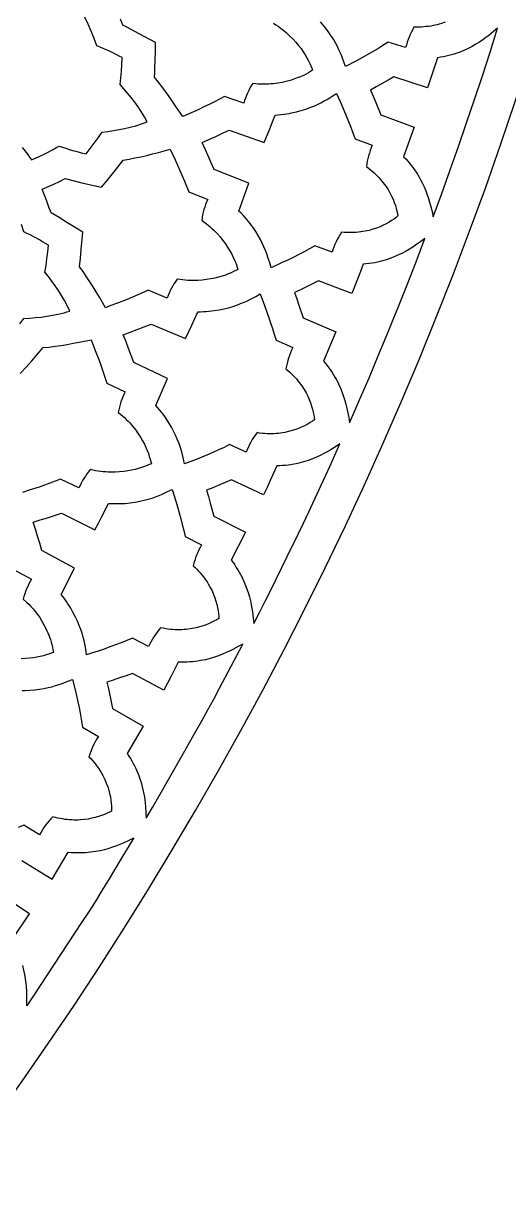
# Model space of a CAD drawing. Extents: x -550 to 550, y -550 to 550.
# Drawn here: x 397 to 459.6, y -293.1 to -142.3 of the extents above; entities that cross this region are included whole.
import ezdxf

# ---------------------------------------------------------------- set-up
doc = ezdxf.new("R2010")
doc.units = 0
doc.layers.add('LAYER_1', color=18, linetype='CONTINUOUS')
doc.layers.add('LAYER_10', color=4, linetype='CONTINUOUS')

msp = doc.modelspace()

# ---------------------------------------------------------------- linework, layer by layer
at = {"layer": 'LAYER_1'}
msp.add_lwpolyline([(0, 550, 0.414214), (-550, 0, 0.414214), (0, -550, 0.414214), (550, 0, 0.414214)], format="xyb", close=True, dxfattribs=at)
for points in [[(396.83, -158.28), (397.07, -158.58), (397.31, -158.89), (397.55, -159.21), (397.78, -159.55), (398.01, -159.9), (398.93, -159.49), (399.83, -159.05), (400.72, -158.59), (401.16, -158.36), (401.6, -158.11), (402.02, -158.26), (402.45, -158.4), (402.88, -158.54), (403.31, -158.67), (403.75, -158.79), (404.18, -158.9), (404.62, -159.01), (405.06, -159.1), (405.59, -158.42), (406.12, -157.73), (406.63, -157.03), (407.13, -156.32), (407.86, -156.23), (408.59, -156.12), (409.32, -155.99), (410.04, -155.85), (410.77, -155.67), (411.5, -155.48), (412.24, -155.25), (412.61, -155.13), (412.97, -154.99), (412.59, -154.32), (412.19, -153.66), (411.77, -153.03), (411.34, -152.43), (410.89, -151.84), (410.42, -151.26), (409.95, -150.71), (409.46, -150.16), (409.55, -149.29), (409.63, -148.43), (409.69, -147.56), (409.72, -146.69), (409.33, -146.48), (408.93, -146.27), (408.52, -146.07), (408.11, -145.87), (407.7, -145.68), (407.29, -145.5), (406.87, -145.33), (406.45, -145.16), (406.1, -144.22), (405.73, -143.29), (405.33, -142.36), (404.92, -141.45)], [(429.25, -142.25), (429.55, -142.44), (429.84, -142.64), (430.11, -142.83), (430.38, -143.03), (430.64, -143.24), (430.88, -143.44), (431.12, -143.65), (431.34, -143.86), (431.76, -144.28), (432.15, -144.7), (432.49, -145.12), (432.81, -145.53), (433.09, -145.94), (433.34, -146.34), (433.56, -146.72), (433.76, -147.09), (433.93, -147.44), (434.07, -147.76), (434.2, -148.06), (434.3, -148.33), (434.05, -148.48), (433.77, -148.64), (433.46, -148.81), (433.11, -148.98), (432.73, -149.16), (432.32, -149.32), (431.88, -149.48), (431.4, -149.63), (430.9, -149.77), (430.37, -149.89), (429.81, -149.99), (429.22, -150.06), (428.91, -150.09), (428.6, -150.11), (428.28, -150.12), (427.95, -150.12), (427.62, -150.12), (427.28, -150.11), (426.93, -150.08), (426.58, -150.05), (426.39, -150.34), (426.22, -150.64), (426.06, -150.95), (425.91, -151.26), (425.77, -151.58), (425.64, -151.91), (425.53, -152.24), (425.44, -152.57), (422.95, -151.71), (422.29, -152.06), (421.62, -152.4), (420.95, -152.74), (420.27, -153.06), (419.6, -153.37), (418.91, -153.68), (417.54, -154.28), (416.67, -152.98), (416.23, -152.34), (415.78, -151.7), (415.32, -151.07), (414.86, -150.44), (414.38, -149.83), (413.88, -149.22), (413.93, -148.67), (413.96, -148.11), (414, -146.99), (414.02, -145.87), (414.04, -144.75), (411.93, -143.6), (410.87, -143.04), (410.34, -142.76), (409.8, -142.5), (409.49, -141.74)], [(451.41, -142.12), (450.92, -142.29), (450.66, -142.36), (450.4, -142.44), (450.13, -142.5), (449.85, -142.56), (449.57, -142.61), (449.28, -142.65), (448.98, -142.69), (448.68, -142.72), (448.37, -142.74), (448.05, -142.75), (447.72, -142.75), (447.39, -142.74), (447.22, -143.05), (447.06, -143.37), (446.91, -143.7), (446.77, -144.04), (446.64, -144.37), (446.52, -144.71), (446.41, -145.06), (446.31, -145.4), (444.05, -144.7), (443.38, -145.12), (442.71, -145.54), (442.03, -145.94), (441.34, -146.34), (439.95, -147.11), (438.56, -147.85), (438.35, -147.24), (438.22, -146.89), (438.07, -146.51), (437.91, -146.11), (437.71, -145.68), (437.5, -145.24), (437.25, -144.78), (436.98, -144.31), (436.67, -143.82), (436.33, -143.33), (435.95, -142.83), (435.75, -142.58), (435.53, -142.32), (435.31, -142.07)], [(396.51, -181.06), (397.05, -180.39), (397.79, -180.34), (398.52, -180.27), (399.25, -180.19), (399.99, -180.09), (400.73, -179.96), (401.47, -179.81), (402.22, -179.63), (402.59, -179.53), (402.97, -179.42), (402.63, -178.72), (402.27, -178.04), (401.89, -177.39), (401.49, -176.76), (401.08, -176.14), (400.65, -175.54), (400.21, -174.96), (399.76, -174.38), (399.9, -173.52), (400.02, -172.66), (400.12, -171.79), (400.2, -170.93), (399.82, -170.69), (399.43, -170.46), (399.04, -170.23), (398.65, -170.01), (398.25, -169.8), (397.85, -169.59), (397.44, -169.39), (397.03, -169.2), (396.74, -168.24)], [(396.57, -187.47), (397.33, -186.66), (398.08, -185.83), (398.81, -185), (399.53, -184.14), (400.31, -184.06), (401.08, -183.96), (401.86, -183.85), (402.63, -183.72), (403.4, -183.58), (404.17, -183.43), (405.71, -183.12), (406.26, -184.51), (406.78, -185.91), (407.27, -187.32), (407.74, -188.74), (410.12, -189.87), (409.96, -190.18), (409.82, -190.5), (409.69, -190.82), (409.57, -191.15), (409.46, -191.48), (409.37, -191.82), (409.29, -192.16), (409.22, -192.5), (409.5, -192.72), (409.76, -192.95), (410.01, -193.18), (410.25, -193.41), (410.48, -193.64), (410.7, -193.87), (410.91, -194.1), (411.1, -194.34), (411.47, -194.8), (411.8, -195.27), (412.09, -195.72), (412.36, -196.17), (412.59, -196.61), (412.79, -197.04), (412.96, -197.44), (413.11, -197.83), (413.23, -198.2), (413.34, -198.54), (413.42, -198.85), (413.49, -199.13), (413.23, -199.25), (412.93, -199.37), (412.59, -199.5), (412.23, -199.63), (411.83, -199.76), (411.4, -199.87), (410.94, -199.98), (410.45, -200.07), (409.94, -200.14), (409.39, -200.2), (408.82, -200.23), (408.22, -200.23), (407.92, -200.22), (407.6, -200.2), (407.28, -200.18), (406.96, -200.14), (406.63, -200.1), (406.29, -200.04), (405.95, -199.98), (405.6, -199.9), (405.38, -200.17), (405.17, -200.44), (404.97, -200.73), (404.78, -201.02), (404.6, -201.32), (404.44, -201.63), (404.29, -201.94), (404.15, -202.26), (401.78, -201.11), (401.09, -201.38), (400.39, -201.64), (399.69, -201.89), (398.99, -202.14), (398.29, -202.38), (397.58, -202.61), (396.87, -202.83)], [(395.71, -212.78), (398.02, -214.06), (397.85, -214.35), (397.68, -214.66), (397.53, -214.97), (397.39, -215.29), (397.26, -215.62), (397.15, -215.95), (397.05, -216.28), (396.96, -216.62), (397.41, -217.04), (397.67, -217.29), (397.94, -217.57), (398.22, -217.89), (398.5, -218.23), (398.79, -218.6), (399.08, -219.01), (399.36, -219.45), (399.63, -219.92), (399.89, -220.43), (400.02, -220.7), (400.13, -220.97), (400.25, -221.26), (400.35, -221.55), (400.46, -221.85), (400.55, -222.17), (400.64, -222.49), (400.72, -222.82), (400.79, -223.16), (400.85, -223.51), (400.58, -223.61), (400.27, -223.72), (399.93, -223.83), (399.56, -223.93), (399.15, -224.03), (398.72, -224.12), (398.25, -224.2), (397.76, -224.26), (397.24, -224.3), (396.69, -224.33)], [(396.83, -228.41), (397.17, -228.41), (397.82, -228.38), (398.45, -228.33), (399.05, -228.26), (399.62, -228.16), (400.16, -228.05), (400.66, -227.93), (401.14, -227.79), (401.59, -227.65), (402, -227.51), (402.73, -227.23), (403.33, -226.98), (403.7, -228.51), (403.88, -229.28), (404.04, -230.05), (404.2, -230.82), (404.35, -231.6), (404.49, -232.37), (404.61, -233.15), (406.65, -234.36), (406.46, -234.66), (406.28, -234.98), (406.11, -235.3), (405.95, -235.62), (405.81, -235.95), (405.67, -236.29), (405.55, -236.63), (405.44, -236.97), (405.67, -237.21), (405.89, -237.45), (406.09, -237.7), (406.29, -237.94), (406.47, -238.19), (406.65, -238.43), (406.81, -238.68), (406.96, -238.92), (407.11, -239.17), (407.24, -239.41), (407.48, -239.9), (407.68, -240.37), (407.86, -240.84), (408, -241.3), (408.11, -241.74), (408.2, -242.17), (408.27, -242.58), (408.31, -242.96), (408.34, -243.33), (408.35, -243.67), (408.35, -243.98), (408.07, -244.12), (407.77, -244.27), (407.43, -244.42), (407.07, -244.56), (406.68, -244.69), (406.26, -244.82), (405.81, -244.92), (405.34, -245.02), (404.85, -245.09), (404.33, -245.13), (404.06, -245.15), (403.79, -245.15), (403.51, -245.15), (403.22, -245.14), (402.93, -245.12), (402.64, -245.09), (402.34, -245.06), (402.04, -245.01), (401.73, -244.96), (401.42, -244.89), (401.1, -244.81), (400.77, -244.72), (400.53, -244.99), (400.29, -245.26), (400.06, -245.54), (399.84, -245.82), (399.63, -246.12), (399.44, -246.42), (399.25, -246.73), (399.07, -247.04), (397.04, -245.82), (396.3, -246.09)], [(396.77, -250.39), (400.67, -252.78), (402.77, -249.28), (403.15, -249.32), (403.53, -249.34), (403.91, -249.35), (404.27, -249.35), (404.63, -249.34), (404.97, -249.33), (405.32, -249.3), (405.65, -249.27), (405.97, -249.23), (406.29, -249.18), (406.9, -249.06), (407.48, -248.93), (408.03, -248.78), (408.54, -248.61), (409.03, -248.44), (409.48, -248.26), (409.9, -248.08), (410.64, -247.75), (411.24, -247.46), (409.57, -250.21), (407.91, -252.96), (407.07, -254.33), (406.22, -255.69), (405.36, -257.05), (404.49, -258.4), (397.43, -269.14), (397.43, -268.47), (397.42, -267.65), (397.41, -267.2), (397.38, -266.71), (397.33, -266.2), (397.26, -265.66), (397.16, -265.1), (397.04, -264.52), (396.89, -263.91)], [(395.49, -260.67), (397.76, -257.28), (393.95, -254.75)]]:
    msp.add_lwpolyline(points, dxfattribs=at)
for points in [[(449.87, -167.23), (450.43, -165.73), (450.99, -164.22), (452.07, -161.19), (453.13, -158.16), (454.18, -155.12), (455.21, -152.08), (456.23, -149.03), (457.22, -145.97), (457.7, -144.44), (458.18, -142.9), (457.66, -143.33), (457.03, -143.84), (456.67, -144.11), (456.27, -144.39), (455.85, -144.68), (455.39, -144.96), (454.9, -145.24), (454.37, -145.51), (453.81, -145.77), (453.51, -145.89), (453.21, -146.01), (452.9, -146.12), (452.57, -146.23), (452.24, -146.33), (451.9, -146.42), (451.55, -146.5), (451.19, -146.58), (450.81, -146.65), (450.43, -146.7), (449.15, -150.57), (444.79, -149.17), (444.04, -149.61), (443.28, -150.04), (442.52, -150.47), (441.76, -150.88), (442.11, -151.68), (442.45, -152.48), (443.11, -154.08), (447.41, -155.65), (446.05, -159.49), (446.32, -159.77), (446.58, -160.05), (446.82, -160.33), (447.04, -160.61), (447.26, -160.89), (447.46, -161.18), (447.65, -161.46), (447.83, -161.74), (448, -162.02), (448.16, -162.29), (448.45, -162.84), (448.7, -163.38), (448.92, -163.9), (449.11, -164.4), (449.27, -164.89), (449.41, -165.35), (449.53, -165.79), (449.72, -166.58)], [(420.04, -157.64), (420.92, -157.26), (421.8, -156.86), (422.67, -156.46), (423.53, -156.04), (428.07, -157.65), (428.78, -155.88), (429.13, -154.99), (429.48, -154.1), (429.85, -154.08), (430.22, -154.04), (430.58, -154), (430.92, -153.95), (431.26, -153.89), (431.6, -153.83), (432.24, -153.69), (432.84, -153.52), (433.41, -153.34), (433.95, -153.15), (434.46, -152.94), (434.93, -152.73), (435.38, -152.51), (435.79, -152.29), (436.17, -152.08), (436.83, -151.67), (437.37, -151.32), (438.02, -152.76), (438.33, -153.49), (438.64, -154.21), (438.94, -154.95), (439.23, -155.68), (439.51, -156.42), (439.78, -157.17), (442, -157.99), (441.87, -158.33), (441.75, -158.67), (441.63, -159.01), (441.53, -159.36), (441.44, -159.71), (441.36, -160.06), (441.3, -160.41), (441.24, -160.77), (441.51, -160.96), (441.77, -161.16), (442.01, -161.37), (442.25, -161.57), (442.47, -161.78), (442.68, -161.99), (442.89, -162.2), (443.08, -162.42), (443.26, -162.63), (443.43, -162.85), (443.75, -163.28), (444.04, -163.71), (444.29, -164.14), (444.5, -164.57), (444.69, -164.98), (444.85, -165.39), (444.99, -165.77), (445.1, -166.15), (445.19, -166.5), (445.27, -166.83), (445.32, -167.13), (445.08, -167.33), (444.81, -167.53), (444.5, -167.73), (444.17, -167.94), (443.81, -168.14), (443.43, -168.34), (443.01, -168.52), (442.57, -168.7), (442.09, -168.86), (441.59, -169), (441.34, -169.06), (441.07, -169.11), (440.8, -169.16), (440.52, -169.2), (440.23, -169.24), (439.94, -169.26), (439.64, -169.28), (439.33, -169.29), (439.02, -169.29), (438.7, -169.28), (438.37, -169.26), (438.04, -169.23), (437.85, -169.54), (437.67, -169.85), (437.49, -170.16), (437.33, -170.49), (437.18, -170.82), (437.05, -171.15), (436.92, -171.49), (436.81, -171.83), (434.59, -170.99), (433.91, -171.39), (433.21, -171.77), (432.51, -172.13), (431.81, -172.48), (431.09, -172.83), (430.38, -173.16), (428.94, -173.82), (428.77, -173.19), (428.66, -172.83), (428.53, -172.45), (428.39, -172.04), (428.22, -171.6), (428.03, -171.14), (427.81, -170.67), (427.56, -170.18), (427.28, -169.68), (426.97, -169.16), (426.62, -168.64), (426.43, -168.38), (426.23, -168.11), (426.02, -167.85), (425.8, -167.58), (425.57, -167.31), (425.33, -167.05), (425.07, -166.78), (424.8, -166.52), (426.08, -162.92), (421.6, -161.15), (421.23, -160.27), (420.84, -159.39), (420.45, -158.51)], [(399.4, -163.69), (400.9, -163.03), (401.64, -162.68), (402.38, -162.32), (403.54, -162.62), (404.71, -162.89), (407.05, -163.41), (407.77, -162.55), (408.47, -161.69), (409.17, -160.82), (409.51, -160.37), (409.84, -159.93), (410.61, -159.8), (411.38, -159.65), (412.14, -159.49), (412.9, -159.31), (413.66, -159.13), (414.42, -158.94), (415.93, -158.53), (416.57, -159.89), (417.18, -161.25), (417.76, -162.63), (418.31, -164.02), (420.76, -165.01), (420.62, -165.33), (420.49, -165.65), (420.38, -165.98), (420.27, -166.32), (420.18, -166.65), (420.11, -166.99), (420.04, -167.33), (419.99, -167.68), (420.27, -167.88), (420.55, -168.09), (420.81, -168.31), (421.07, -168.52), (421.31, -168.74), (421.54, -168.96), (421.76, -169.18), (421.98, -169.4), (422.37, -169.84), (422.73, -170.29), (423.05, -170.73), (423.34, -171.16), (423.59, -171.58), (423.82, -171.99), (424.02, -172.39), (424.19, -172.77), (424.34, -173.12), (424.46, -173.46), (424.57, -173.76), (424.65, -174.04), (424.4, -174.18), (424.11, -174.32), (423.78, -174.47), (423.42, -174.62), (423.04, -174.77), (422.61, -174.91), (422.16, -175.04), (421.68, -175.16), (421.17, -175.27), (420.63, -175.36), (420.06, -175.42), (419.47, -175.46), (419.16, -175.47), (418.85, -175.47), (418.53, -175.46), (418.2, -175.45), (417.87, -175.42), (417.53, -175.39), (417.19, -175.34), (416.84, -175.29), (416.63, -175.57), (416.44, -175.86), (416.26, -176.15), (416.09, -176.46), (415.93, -176.77), (415.78, -177.09), (415.65, -177.41), (415.54, -177.74), (413.1, -176.73), (412.42, -177.04), (411.74, -177.34), (411.06, -177.63), (410.37, -177.92), (409.67, -178.19), (408.98, -178.46), (408.28, -178.72), (407.58, -178.98), (406.79, -177.63), (406.38, -176.95), (405.97, -176.29), (405.55, -175.63), (405.11, -174.98), (404.67, -174.33), (404.21, -173.7), (404.33, -172.59), (404.44, -171.48), (404.64, -169.25), (402.6, -167.98), (401.58, -167.35), (401.06, -167.05), (400.54, -166.75), (400.28, -165.98), (399.99, -165.21)], [(439.07, -193.84), (439.73, -192.37), (440.37, -190.9), (441, -189.43), (441.63, -187.95), (442.87, -184.98), (444.09, -182.01), (444.71, -180.52), (445.31, -179.03), (446.5, -176.05), (447.66, -173.05), (448.81, -170.05), (448.26, -170.44), (447.6, -170.91), (447.22, -171.16), (446.81, -171.41), (446.37, -171.67), (445.9, -171.93), (445.39, -172.17), (444.85, -172.41), (444.27, -172.64), (443.97, -172.74), (443.66, -172.84), (443.34, -172.93), (443.01, -173.02), (442.67, -173.1), (442.32, -173.17), (441.97, -173.24), (441.6, -173.29), (441.23, -173.34), (440.84, -173.37), (440.48, -174.33), (440.11, -175.28), (439.35, -177.17), (435.08, -175.51), (434.31, -175.9), (433.52, -176.29), (432.74, -176.66), (431.95, -177.03), (432.25, -177.84), (432.54, -178.66), (433.1, -180.31), (437.3, -182.12), (435.7, -185.87), (435.95, -186.17), (436.19, -186.46), (436.41, -186.76), (436.62, -187.05), (436.82, -187.35), (437.01, -187.64), (437.18, -187.94), (437.35, -188.23), (437.5, -188.52), (437.65, -188.8), (437.9, -189.37), (438.13, -189.92), (438.31, -190.45), (438.48, -190.97), (438.61, -191.46), (438.72, -191.94), (438.82, -192.38), (438.96, -193.18)], [(409.86, -182.48), (410.77, -182.15), (411.67, -181.81), (412.57, -181.46), (413.46, -181.09), (417.89, -182.97), (418.7, -181.25), (419.09, -180.38), (419.48, -179.51), (419.85, -179.5), (420.22, -179.49), (420.58, -179.47), (420.93, -179.44), (421.28, -179.4), (421.61, -179.36), (422.26, -179.26), (422.87, -179.13), (423.46, -178.98), (424.01, -178.82), (424.53, -178.65), (425.01, -178.46), (425.47, -178.27), (425.89, -178.08), (426.29, -177.89), (426.97, -177.52), (427.54, -177.2), (428.09, -178.68), (428.36, -179.42), (428.63, -180.17), (428.88, -180.92), (429.12, -181.67), (429.36, -182.42), (429.58, -183.18), (431.74, -184.14), (431.59, -184.47), (431.46, -184.8), (431.33, -185.14), (431.21, -185.48), (431.11, -185.82), (431.01, -186.17), (430.93, -186.52), (430.85, -186.88), (431.11, -187.09), (431.35, -187.3), (431.59, -187.52), (431.81, -187.74), (432.02, -187.96), (432.22, -188.18), (432.41, -188.41), (432.59, -188.63), (432.76, -188.86), (432.92, -189.08), (433.21, -189.53), (433.46, -189.98), (433.69, -190.42), (433.88, -190.86), (434.04, -191.29), (434.18, -191.7), (434.29, -192.09), (434.38, -192.47), (434.45, -192.83), (434.5, -193.16), (434.53, -193.47), (434.28, -193.65), (434, -193.83), (433.68, -194.02), (433.34, -194.2), (432.97, -194.38), (432.57, -194.55), (432.14, -194.72), (431.68, -194.86), (431.2, -194.99), (430.7, -195.1), (430.43, -195.15), (430.16, -195.19), (429.89, -195.22), (429.6, -195.24), (429.32, -195.26), (429.02, -195.27), (428.72, -195.27), (428.41, -195.26), (428.1, -195.24), (427.78, -195.21), (427.46, -195.17), (427.13, -195.12), (426.92, -195.41), (426.72, -195.71), (426.52, -196.02), (426.34, -196.33), (426.17, -196.65), (426.02, -196.98), (425.87, -197.3), (425.73, -197.64), (423.57, -196.67), (422.87, -197.02), (422.16, -197.36), (421.44, -197.68), (420.72, -198), (419.99, -198.3), (419.26, -198.59), (417.79, -199.16), (417.65, -198.53), (417.56, -198.16), (417.46, -197.77), (417.34, -197.35), (417.2, -196.9), (417.03, -196.44), (416.84, -195.95), (416.62, -195.45), (416.37, -194.93), (416.08, -194.4), (415.76, -193.85), (415.4, -193.3), (415.21, -193.02), (415, -192.74), (414.79, -192.46), (414.56, -192.18), (414.32, -191.9), (414.07, -191.62), (415.57, -188.11), (411.21, -186.07), (410.89, -185.17), (410.56, -184.27), (410.22, -183.38)], [(426.71, -219.76), (427.45, -218.34), (428.18, -216.9), (428.9, -215.47), (429.61, -214.03), (431.01, -211.13), (432.42, -208.24), (433.12, -206.8), (433.81, -205.35), (435.17, -202.44), (436.51, -199.51), (437.83, -196.58), (437.27, -196.94), (436.58, -197.37), (436.18, -197.59), (435.76, -197.82), (435.3, -198.06), (434.81, -198.28), (434.29, -198.5), (433.73, -198.7), (433.14, -198.89), (432.83, -198.98), (432.52, -199.06), (432.19, -199.13), (431.86, -199.2), (431.51, -199.26), (431.16, -199.31), (430.8, -199.35), (430.43, -199.38), (430.06, -199.41), (429.67, -199.42), (428.84, -201.28), (428.42, -202.21), (427.98, -203.13), (423.82, -201.22), (423.02, -201.57), (422.22, -201.9), (421.41, -202.23), (420.59, -202.55), (420.85, -203.38), (421.08, -204.21), (421.54, -205.89), (425.63, -207.95), (423.8, -211.59), (424.03, -211.9), (424.25, -212.21), (424.45, -212.52), (424.65, -212.83), (424.83, -213.14), (425, -213.44), (425.16, -213.74), (425.3, -214.05), (425.44, -214.34), (425.57, -214.64), (425.79, -215.22), (425.98, -215.78), (426.14, -216.33), (426.28, -216.85), (426.38, -217.36), (426.47, -217.83), (426.54, -218.28), (426.64, -219.09)], [(398.23, -206.67), (399.15, -206.4), (400.07, -206.11), (400.99, -205.81), (401.9, -205.5), (406.21, -207.65), (406.66, -206.81), (407.11, -205.96), (407.98, -204.26), (408.35, -204.28), (408.72, -204.29), (409.08, -204.29), (409.44, -204.29), (409.78, -204.27), (410.12, -204.25), (410.77, -204.19), (411.4, -204.1), (411.99, -203.98), (412.55, -203.86), (413.08, -203.71), (413.58, -203.56), (414.04, -203.4), (414.48, -203.23), (414.88, -203.06), (415.59, -202.74), (416.18, -202.45), (416.64, -203.96), (416.86, -204.72), (417.08, -205.48), (417.29, -206.24), (417.48, -207), (417.67, -207.77), (417.84, -208.54), (419.95, -209.62), (419.78, -209.94), (419.62, -210.26), (419.47, -210.59), (419.33, -210.93), (419.2, -211.27), (419.09, -211.61), (418.99, -211.96), (418.9, -212.31), (419.14, -212.53), (419.37, -212.76), (419.59, -212.99), (419.8, -213.22), (420, -213.46), (420.19, -213.69), (420.36, -213.92), (420.53, -214.16), (420.69, -214.4), (420.83, -214.63), (421.1, -215.1), (421.33, -215.56), (421.53, -216.02), (421.69, -216.47), (421.83, -216.9), (421.94, -217.32), (422.03, -217.72), (422.1, -218.11), (422.15, -218.47), (422.18, -218.8), (422.19, -219.11), (421.93, -219.28), (421.63, -219.44), (421.31, -219.61), (420.95, -219.77), (420.57, -219.93), (420.16, -220.08), (419.72, -220.21), (419.26, -220.33), (418.77, -220.43), (418.26, -220.51), (417.99, -220.54), (417.72, -220.56), (417.44, -220.58), (417.16, -220.59), (416.87, -220.58), (416.57, -220.58), (416.27, -220.56), (415.97, -220.53), (415.66, -220.49), (415.34, -220.44), (415.02, -220.39), (414.69, -220.32), (414.46, -220.59), (414.24, -220.88), (414.03, -221.17), (413.83, -221.47), (413.64, -221.78), (413.46, -222.1), (413.3, -222.41), (413.14, -222.74), (411.04, -221.64), (410.32, -221.95), (409.59, -222.25), (408.86, -222.53), (408.12, -222.8), (407.38, -223.07), (406.64, -223.32), (405.89, -223.56), (405.14, -223.8), (405.05, -223.16), (404.98, -222.79), (404.9, -222.39), (404.8, -221.96), (404.68, -221.51), (404.55, -221.03), (404.38, -220.53), (404.19, -220.02), (403.97, -219.48), (403.71, -218.93), (403.42, -218.37), (403.1, -217.8), (402.92, -217.51), (402.73, -217.22), (402.53, -216.92), (402.32, -216.63), (402.1, -216.33), (401.86, -216.03), (403.58, -212.62), (399.34, -210.33), (399.08, -209.41), (398.81, -208.5), (398.52, -207.58)], [(412.82, -244.89), (413.64, -243.51), (414.45, -242.12), (416.04, -239.33), (417.62, -236.53), (419.2, -233.74), (419.99, -232.34), (420.77, -230.93), (421.54, -229.52), (422.3, -228.1), (423.8, -225.26), (425.3, -222.42), (424.71, -222.74), (423.99, -223.12), (423.59, -223.33), (423.15, -223.53), (422.68, -223.73), (422.17, -223.93), (421.64, -224.11), (421.07, -224.28), (420.47, -224.44), (420.15, -224.5), (419.83, -224.56), (419.5, -224.62), (419.16, -224.66), (418.82, -224.7), (418.46, -224.73), (418.1, -224.75), (417.73, -224.76), (417.35, -224.76), (416.96, -224.75), (416.03, -226.56), (415.09, -228.37), (411.05, -226.22), (410.22, -226.51), (409.4, -226.8), (408.57, -227.08), (407.74, -227.35), (407.94, -228.19), (408.13, -229.03), (408.47, -230.73), (412.43, -233.03), (410.38, -236.55), (410.59, -236.88), (410.79, -237.2), (410.98, -237.52), (411.15, -237.84), (411.32, -238.16), (411.47, -238.48), (411.61, -238.79), (411.74, -239.1), (411.86, -239.4), (411.97, -239.71), (412.16, -240.3), (412.32, -240.88), (412.45, -241.43), (412.55, -241.96), (412.63, -242.47), (412.69, -242.95), (412.73, -243.41), (412.78, -244.22)]]:
    msp.add_lwpolyline(points, close=True, dxfattribs=at)
at = {"layer": 'LAYER_10'}
msp.add_lwpolyline([(-485, 0, 0.414214), (0, -485, 0.414214), (485, 0, 0.414214), (0, 485, 0.414214)], format="xyb", close=True, dxfattribs=at)

doc.saveas('drawing.dxf')
